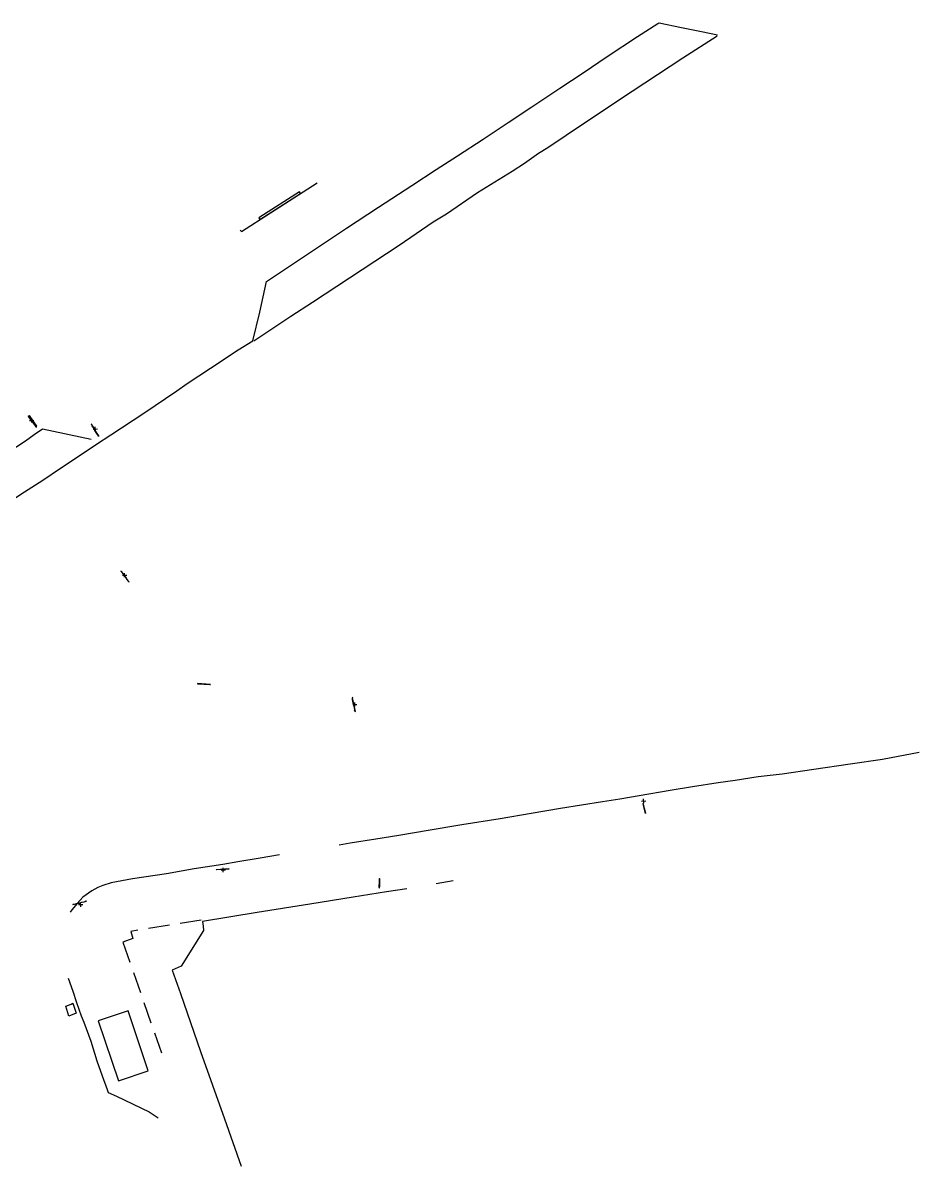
# Model space of a CAD drawing. Header units: metres. Extents: x 82206 to 82418, y 1498209 to 1498422.
# Drawn here: x 82375.6 to 82417.6, y 1498213.5 to 1498267.1 of the extents above; entities that cross this region are included whole.
import ezdxf

# ---------------------------------------------------------------- set-up
doc = ezdxf.new("R2010")
doc.units = ezdxf.units.M
doc.linetypes.add('ter_10.000000_-5.000000', pattern=[1.5, 1, -0.5])
doc.layers.add('Diverse', color=7, linetype='Continuous')

msp = doc.modelspace()

# ---------------------------------------------------------------- linework, layer by layer
at = {"layer": 'Diverse', "color": 132, "true_color": 0x33cccc, "flags": 128}
for points, elevation in [([(82375.932, 1498248.431), (82376.132, 1498248.438)], 3.379), ([(82375.932, 1498248.431), (82376.132, 1498248.438)], 3.379), ([(82376.036, 1498248.335), (82376.028, 1498248.534)], 3.379), ([(82376.036, 1498248.335), (82376.028, 1498248.534)], 3.379), ([(82378.911, 1498248.034), (82379.111, 1498248.041)], 3.346), ([(82378.911, 1498248.034), (82379.111, 1498248.041)], 3.346), ([(82379.015, 1498247.937), (82379.008, 1498248.137)], 3.346), ([(82379.015, 1498247.937), (82379.008, 1498248.137)], 3.346), ([(82380.282, 1498241.182), (82380.482, 1498241.19)], 4.123), ([(82380.282, 1498241.182), (82380.482, 1498241.19)], 4.123), ([(82380.386, 1498241.086), (82380.378, 1498241.286)], 4.123), ([(82380.386, 1498241.086), (82380.378, 1498241.286)], 4.123), ([(82391.173, 1498235.026), (82391.166, 1498235.226)], 3.179), ([(82391.173, 1498235.026), (82391.166, 1498235.226)], 3.179), ([(82391.069, 1498235.122), (82391.269, 1498235.13)], 3.179), ([(82391.069, 1498235.122), (82391.269, 1498235.13)], 3.179), ([(82404.603, 1498230.599), (82404.803, 1498230.607)], 3.283), ([(82404.603, 1498230.599), (82404.803, 1498230.607)], 3.283), ([(82404.707, 1498230.503), (82404.699, 1498230.703)], 3.283), ([(82404.707, 1498230.503), (82404.699, 1498230.703)], 3.283), ([(82384.904, 1498227.369), (82385.104, 1498227.377)], 3.166), ([(82384.904, 1498227.369), (82385.104, 1498227.377)], 3.166), ([(82385.008, 1498227.273), (82385, 1498227.473)], 3.166), ([(82385.008, 1498227.273), (82385, 1498227.473)], 3.166), ([(82378.225, 1498225.749), (82378.425, 1498225.757)], 3.112), ([(82378.225, 1498225.749), (82378.425, 1498225.757)], 3.112), ([(82378.329, 1498225.653), (82378.321, 1498225.853)], 3.112), ([(82378.329, 1498225.653), (82378.321, 1498225.853)], 3.112)]:
    msp.add_lwpolyline(points, dxfattribs=dict(at, elevation=elevation))
at = {"layer": 'Diverse', "color": 253, "true_color": 0x999999}
for points in [[(82379.739, 1498247.758, 3.232), (82381.286, 1498248.782, 3.244), (82382.838, 1498249.824, 3.277), (82383.321, 1498250.165, 3.337), (82384.414, 1498250.879, 3.39), (82385.699, 1498251.74, 3.418), (82386.385, 1498252.17, 3.42), (82386.716, 1498253.515, 3.392), (82387.031, 1498254.94, 3.386), (82388.431, 1498255.877, 3.35), (82390.777, 1498257.44, 3.302), (82392.28, 1498258.437, 3.275), (82393.834, 1498259.448, 3.252), (82394.974, 1498260.196, 3.23), (82395.981, 1498260.84, 3.215), (82397.186, 1498261.624, 3.224), (82398.358, 1498262.398, 3.257), (82399.467, 1498263.137, 3.27), (82400.771, 1498264.009, 3.293), (82401.865, 1498264.724, 3.312), (82402.998, 1498265.496, 3.314), (82404.419, 1498266.429, 3.321), (82405.365, 1498267.043, 3.332), (82405.431, 1498267.066, 3.327), (82406.478, 1498266.855, 3.331), (82407.41, 1498266.655, 3.329), (82408.165, 1498266.505, 3.32)], [(82386.431, 1498252.166, 3.323), (82387.336, 1498252.766, 3.31), (82388.171, 1498253.315, 3.283), (82389.192, 1498253.974, 3.271), (82393.253, 1498256.656, 3.19), (82394.845, 1498257.737, 3.158), (82395.463, 1498258.114, 3.147), (82396.91, 1498259.11, 3.126), (82398.533, 1498260.124, 3.139), (82399.111, 1498260.495, 3.137), (82399.773, 1498260.965, 3.155), (82400.212, 1498261.232, 3.162), (82401.933, 1498262.375, 3.187), (82404.162, 1498263.87, 3.214), (82406.536, 1498265.425, 3.245), (82408.143, 1498266.458, 3.28)], [(82361.226, 1498235.597, 3.089), (82361.776, 1498235.955, 3.153), (82362.171, 1498236.209, 3.2), (82363.062, 1498236.814, 3.205), (82363.968, 1498237.388, 3.199), (82364.637, 1498237.849, 3.198), (82364.831, 1498238.641, 3.198), (82365.18, 1498240.009, 3.172), (82365.374, 1498240.665, 3.156), (82366.114, 1498241.168, 3.17), (82367.918, 1498242.363, 3.175), (82370.347, 1498243.987, 3.2), (82373.343, 1498245.925, 3.23), (82375.737, 1498247.483, 3.253), (82376.152, 1498247.774, 3.261), (82376.535, 1498248.036, 3.273), (82378.817, 1498247.559, 3.233)], [(82364.667, 1498237.828, 3.113), (82366.482, 1498239.012, 3.08), (82368.123, 1498240.089, 3.065), (82370.048, 1498241.354, 3.099), (82371.476, 1498242.312, 3.124), (82372.552, 1498243.004, 3.136), (82373.776, 1498243.829, 3.157), (82375.7, 1498245.086, 3.18), (82376.547, 1498245.642, 3.186), (82377.376, 1498246.196, 3.201), (82378.257, 1498246.776, 3.215), (82379.064, 1498247.323, 3.223), (82379.739, 1498247.758, 3.232)], [(82417.606, 1498232.87, 3.174), (82415.897, 1498232.548, 3.172), (82414.376, 1498232.328, 3.184), (82412.671, 1498232.081, 3.199), (82411.189, 1498231.861, 3.198), (82410.064, 1498231.73, 3.199), (82408.984, 1498231.567, 3.191), (82408.193, 1498231.454, 3.186), (82406.988, 1498231.272, 3.162), (82405.949, 1498231.1, 3.158), (82404.485, 1498230.852, 3.16), (82403.577, 1498230.691, 3.163), (82402.774, 1498230.564, 3.155), (82401.794, 1498230.406, 3.154), (82400.812, 1498230.248, 3.133), (82399.438, 1498230.019, 3.12), (82397.972, 1498229.768, 3.115), (82396.188, 1498229.482, 3.098), (82394.606, 1498229.223, 3.09), (82393.238, 1498228.985, 3.098), (82392.16, 1498228.812, 3.088), (82390.958, 1498228.621, 2.999), (82390.44, 1498228.542, 2.991)], [(82387.646, 1498228.078, 2.979), (82386.729, 1498227.921, 3.026), (82385.686, 1498227.756, 3.063), (82384.989, 1498227.636, 3.067), (82383.641, 1498227.42, 3.07), (82382.345, 1498227.198, 3.068), (82380.747, 1498226.954, 3.049), (82379.758, 1498226.764, 3.052), (82379.364, 1498226.648, 3.051), (82379.128, 1498226.546, 3.054), (82378.845, 1498226.401, 3.047), (82378.421, 1498226.098, 3.018), (82378.16, 1498225.805, 2.995), (82377.916, 1498225.506, 2.955), (82377.842, 1498225.395, 2.933)], [(82377.737, 1498222.299, 2.912), (82377.954, 1498221.697, 2.958), (82378.127, 1498221.16, 2.99), (82378.346, 1498220.542, 3.018), (82378.474, 1498220.234, 3.035), (82378.801, 1498219.343, 3.029), (82379.09, 1498218.432, 2.985), (82379.335, 1498217.731, 2.991), (82379.564, 1498217.084, 2.972), (82379.609, 1498216.953, 2.957), (82380.009, 1498216.773, 2.946), (82381.532, 1498216.039, 2.901), (82381.958, 1498215.765, 2.886)]]:
    msp.add_polyline3d(points, dxfattribs=at)
at = {"layer": 'Diverse', "color": 31, "true_color": 0xf4b45b}
for points in [[(82385.799, 1498257.352, 3.497), (82385.856, 1498257.287, 3.503), (82387.213, 1498258.161, 3.466), (82389.398, 1498259.568, 3.391)], [(82385.799, 1498257.352, 3.497), (82385.856, 1498257.287, 3.503), (82387.213, 1498258.161, 3.466), (82389.398, 1498259.568, 3.391)], [(82395.784, 1498226.856, 3.233), (82394.973, 1498226.72, 3.24)], [(82395.784, 1498226.856, 3.233), (82394.973, 1498226.72, 3.24)], [(82393.608, 1498226.49, 3.23), (82392.659, 1498226.347, 3.221), (82391.088, 1498226.099, 3.221), (82389.063, 1498225.776, 3.216), (82386.602, 1498225.375, 3.215), (82384.033, 1498224.953, 3.191), (82384.067, 1498224.733, 3.202), (82384.085, 1498224.535, 3.222)], [(82393.608, 1498226.49, 3.23), (82392.659, 1498226.347, 3.221), (82391.088, 1498226.099, 3.221), (82389.063, 1498225.776, 3.216), (82386.602, 1498225.375, 3.215), (82384.033, 1498224.953, 3.191), (82384.067, 1498224.733, 3.202), (82384.085, 1498224.535, 3.222)], [(82383.036, 1498222.861, 3.215), (82382.606, 1498222.684, 3.187), (82382.997, 1498221.585, 3.158), (82383.944, 1498218.86, 3.118), (82385.07, 1498215.71, 3.064), (82385.844, 1498213.495, 3.015)], [(82383.036, 1498222.861, 3.215), (82382.606, 1498222.684, 3.187), (82382.997, 1498221.585, 3.158), (82383.944, 1498218.86, 3.118), (82385.07, 1498215.71, 3.064), (82385.844, 1498213.495, 3.015)]]:
    msp.add_polyline3d(points, dxfattribs=at)
at = {"layer": 'Diverse', "color": 142, "true_color": 0x0093dd}
for points in [[(82388.625, 1498259.071, 3.658), (82388.571, 1498259.143, 3.717), (82386.719, 1498257.968, 3.732)], [(82388.625, 1498259.071, 3.658), (82388.571, 1498259.143, 3.717), (82386.719, 1498257.968, 3.732)], [(82386.722, 1498257.853, 3.659), (82388.625, 1498259.071, 3.658)], [(82386.722, 1498257.853, 3.659), (82388.625, 1498259.071, 3.658)], [(82386.719, 1498257.968, 3.732), (82386.673, 1498257.937, 3.732), (82386.722, 1498257.853, 3.659)], [(82386.719, 1498257.968, 3.732), (82386.673, 1498257.937, 3.732), (82386.722, 1498257.853, 3.659)]]:
    msp.add_polyline3d(points, dxfattribs=at)
at = {"layer": 'Diverse', "color": 132, "true_color": 0x33cccc}
for points in [[(82375.862, 1498248.626, 6.226), (82376.243, 1498248.121, 6.203), (82376.255, 1498248.103, 6.574), (82376.238, 1498248.13, 6.668), (82376.175, 1498248.227, 6.795), (82376.11, 1498248.327, 6.846), (82376.04, 1498248.407, 6.841), (82375.993, 1498248.494, 6.819), (82375.923, 1498248.565, 6.741), (82375.892, 1498248.621, 6.63), (82375.879, 1498248.65, 6.541), (82375.862, 1498248.626, 6.226)], [(82375.862, 1498248.626, 6.226), (82376.243, 1498248.121, 6.203), (82376.255, 1498248.103, 6.574), (82376.238, 1498248.13, 6.668), (82376.175, 1498248.227, 6.795), (82376.11, 1498248.327, 6.846), (82376.04, 1498248.407, 6.841), (82375.993, 1498248.494, 6.819), (82375.923, 1498248.565, 6.741), (82375.892, 1498248.621, 6.63), (82375.879, 1498248.65, 6.541), (82375.862, 1498248.626, 6.226)], [(82375.923, 1498248.66, 6.105), (82375.918, 1498248.662, 5.608), (82376.259, 1498248.174, 5.604), (82376.271, 1498248.163, 6.092), (82375.923, 1498248.66, 6.105)], [(82375.923, 1498248.66, 6.105), (82375.918, 1498248.662, 5.608), (82376.259, 1498248.174, 5.604), (82376.271, 1498248.163, 6.092), (82375.923, 1498248.66, 6.105)], [(82379.14, 1498247.719, 6.034), (82379.11, 1498247.78, 6.111), (82379.055, 1498247.871, 6.171), (82378.997, 1498247.965, 6.192), (82378.937, 1498248.068, 6.184), (82378.871, 1498248.185, 6.115), (82378.842, 1498248.244, 6.027), (82378.813, 1498248.267, 5.876), (82378.827, 1498248.26, 5.759), (82378.856, 1498248.23, 5.672), (82378.884, 1498248.173, 5.594), (82378.963, 1498248.036, 5.538), (82379.037, 1498247.908, 5.546), (82379.091, 1498247.819, 5.6), (82379.135, 1498247.763, 5.675), (82379.163, 1498247.721, 5.776), (82379.168, 1498247.69, 5.866), (82379.16, 1498247.694, 5.951), (82379.14, 1498247.719, 6.034)], [(82379.14, 1498247.719, 6.034), (82379.11, 1498247.78, 6.111), (82379.055, 1498247.871, 6.171), (82378.997, 1498247.965, 6.192), (82378.937, 1498248.068, 6.184), (82378.871, 1498248.185, 6.115), (82378.842, 1498248.244, 6.027), (82378.813, 1498248.267, 5.876), (82378.827, 1498248.26, 5.759), (82378.856, 1498248.23, 5.672), (82378.884, 1498248.173, 5.594), (82378.963, 1498248.036, 5.538), (82379.037, 1498247.908, 5.546), (82379.091, 1498247.819, 5.6), (82379.135, 1498247.763, 5.675), (82379.163, 1498247.721, 5.776), (82379.168, 1498247.69, 5.866), (82379.16, 1498247.694, 5.951), (82379.14, 1498247.719, 6.034)], [(82380.217, 1498241.371, 6.469), (82380.212, 1498241.378, 6.325), (82380.244, 1498241.336, 6.209), (82380.304, 1498241.247, 6.091), (82380.368, 1498241.166, 6.054), (82380.435, 1498241.076, 6.067), (82380.489, 1498240.985, 6.1), (82380.561, 1498240.896, 6.217), (82380.585, 1498240.872, 6.297), (82380.588, 1498240.86, 6.381), (82380.587, 1498240.867, 6.452), (82380.572, 1498240.895, 6.527), (82380.542, 1498240.925, 6.589), (82380.507, 1498240.985, 6.645), (82380.459, 1498241.056, 6.682), (82380.421, 1498241.112, 6.693), (82380.361, 1498241.197, 6.683), (82380.313, 1498241.253, 6.649), (82380.281, 1498241.295, 6.613), (82380.249, 1498241.338, 6.559), (82380.227, 1498241.366, 6.505), (82380.217, 1498241.371, 6.469)], [(82380.217, 1498241.371, 6.469), (82380.212, 1498241.378, 6.325), (82380.244, 1498241.336, 6.209), (82380.304, 1498241.247, 6.091), (82380.368, 1498241.166, 6.054), (82380.435, 1498241.076, 6.067), (82380.489, 1498240.985, 6.1), (82380.561, 1498240.896, 6.217), (82380.585, 1498240.872, 6.297), (82380.588, 1498240.86, 6.381), (82380.587, 1498240.867, 6.452), (82380.572, 1498240.895, 6.527), (82380.542, 1498240.925, 6.589), (82380.507, 1498240.985, 6.645), (82380.459, 1498241.056, 6.682), (82380.421, 1498241.112, 6.693), (82380.361, 1498241.197, 6.683), (82380.313, 1498241.253, 6.649), (82380.281, 1498241.295, 6.613), (82380.249, 1498241.338, 6.559), (82380.227, 1498241.366, 6.505), (82380.217, 1498241.371, 6.469)], [(82383.803, 1498236.099, 6.042), (82384.383, 1498236.062, 6.058), (82384.404, 1498236.062, 5.687), (82383.802, 1498236.104, 5.675), (82383.803, 1498236.099, 6.042)], [(82383.803, 1498236.099, 6.042), (82384.383, 1498236.062, 6.058), (82384.404, 1498236.062, 5.687), (82383.802, 1498236.104, 5.675), (82383.803, 1498236.099, 6.042)], [(82391.053, 1498235.445, 6.04), (82391.187, 1498234.791, 6.03), (82391.199, 1498234.789, 6.383), (82391.162, 1498234.824, 6.513), (82391.168, 1498234.889, 6.589), (82391.151, 1498234.954, 6.635), (82391.134, 1498235.044, 6.662), (82391.106, 1498235.107, 6.667), (82391.099, 1498235.206, 6.649), (82391.081, 1498235.287, 6.621), (82391.064, 1498235.361, 6.556), (82391.062, 1498235.416, 6.466), (82391.07, 1498235.449, 6.368), (82391.053, 1498235.445, 6.04)], [(82391.053, 1498235.445, 6.04), (82391.187, 1498234.791, 6.03), (82391.199, 1498234.789, 6.383), (82391.162, 1498234.824, 6.513), (82391.168, 1498234.889, 6.589), (82391.151, 1498234.954, 6.635), (82391.134, 1498235.044, 6.662), (82391.106, 1498235.107, 6.667), (82391.099, 1498235.206, 6.649), (82391.081, 1498235.287, 6.621), (82391.064, 1498235.361, 6.556), (82391.062, 1498235.416, 6.466), (82391.07, 1498235.449, 6.368), (82391.053, 1498235.445, 6.04)], [(82404.666, 1498230.498, 5.746), (82404.793, 1498230.033, 5.735), (82404.782, 1498230.025, 6.416), (82404.693, 1498230.397, 6.415), (82404.678, 1498230.486, 6.339), (82404.666, 1498230.498, 5.746)], [(82404.666, 1498230.498, 5.746), (82404.793, 1498230.033, 5.735), (82404.782, 1498230.025, 6.416), (82404.693, 1498230.397, 6.415), (82404.678, 1498230.486, 6.339), (82404.666, 1498230.498, 5.746)], [(82385.264, 1498227.43, 5.804), (82384.681, 1498227.384, 5.795), (82384.691, 1498227.396, 5.42), (82385.283, 1498227.427, 5.411), (82385.264, 1498227.43, 5.804)], [(82385.264, 1498227.43, 5.804), (82384.681, 1498227.384, 5.795), (82384.691, 1498227.396, 5.42), (82385.283, 1498227.427, 5.411), (82385.264, 1498227.43, 5.804)], [(82392.336, 1498226.936, 5.585), (82392.327, 1498226.97, 6.136), (82392.317, 1498226.942, 6.254), (82392.312, 1498226.857, 6.342), (82392.305, 1498226.754, 6.362), (82392.298, 1498226.664, 6.333), (82392.3, 1498226.59, 6.263), (82392.298, 1498226.559, 6.147), (82392.307, 1498226.539, 5.989), (82392.332, 1498226.52, 5.502), (82392.336, 1498226.632, 5.492), (82392.334, 1498226.635, 5.586), (82392.336, 1498226.936, 5.585)], [(82392.336, 1498226.936, 5.585), (82392.327, 1498226.97, 6.136), (82392.317, 1498226.942, 6.254), (82392.312, 1498226.857, 6.342), (82392.305, 1498226.754, 6.362), (82392.298, 1498226.664, 6.333), (82392.3, 1498226.59, 6.263), (82392.298, 1498226.559, 6.147), (82392.307, 1498226.539, 5.989), (82392.332, 1498226.52, 5.502), (82392.336, 1498226.632, 5.492), (82392.334, 1498226.635, 5.586), (82392.336, 1498226.936, 5.585)], [(82378.467, 1498225.862, 5.443), (82378.324, 1498225.833, 5.408), (82378.217, 1498225.813, 5.412), (82378.075, 1498225.774, 5.479), (82377.996, 1498225.75, 5.587), (82377.964, 1498225.748, 5.717), (82377.986, 1498225.763, 5.84), (82378.037, 1498225.777, 5.93), (82378.104, 1498225.78, 5.986), (82378.187, 1498225.824, 6.031), (82378.273, 1498225.811, 6.035), (82378.371, 1498225.862, 6.025), (82378.473, 1498225.878, 5.974), (82378.542, 1498225.894, 5.901), (82378.593, 1498225.905, 5.788), (82378.593, 1498225.912, 5.682), (82378.567, 1498225.904, 5.589), (82378.536, 1498225.894, 5.53), (82378.467, 1498225.862, 5.443)], [(82378.467, 1498225.862, 5.443), (82378.324, 1498225.833, 5.408), (82378.217, 1498225.813, 5.412), (82378.075, 1498225.774, 5.479), (82377.996, 1498225.75, 5.587), (82377.964, 1498225.748, 5.717), (82377.986, 1498225.763, 5.84), (82378.037, 1498225.777, 5.93), (82378.104, 1498225.78, 5.986), (82378.187, 1498225.824, 6.031), (82378.273, 1498225.811, 6.035), (82378.371, 1498225.862, 6.025), (82378.473, 1498225.878, 5.974), (82378.542, 1498225.894, 5.901), (82378.593, 1498225.905, 5.788), (82378.593, 1498225.912, 5.682), (82378.567, 1498225.904, 5.589), (82378.536, 1498225.894, 5.53), (82378.467, 1498225.862, 5.443)]]:
    msp.add_polyline3d(points, dxfattribs=at)
at = {"layer": 'Diverse', "color": 30, "linetype": 'ter_10.000000_-5.000000', "true_color": 0xeb8b1d}
msp.add_polyline3d([(82383.968, 1498225.02, 6.164), (82380.681, 1498224.494, 6.153), (82380.767, 1498224.156, 6.154), (82380.301, 1498223.991, 6.157), (82382.224, 1498218.489, 6.166)], dxfattribs=at)
msp.add_polyline3d([(82383.968, 1498225.02, 6.164), (82380.681, 1498224.494, 6.153), (82380.767, 1498224.156, 6.154), (82380.301, 1498223.991, 6.157), (82382.224, 1498218.489, 6.166)], dxfattribs=at)
at = {"layer": 'Diverse', "color": 40, "true_color": 0xe5b200}
msp.add_polyline3d([(82384.085, 1498224.535, 3.222), (82383.036, 1498222.861, 3.215)], dxfattribs=at)
msp.add_polyline3d([(82384.085, 1498224.535, 3.222), (82383.036, 1498222.861, 3.215)], dxfattribs=at)
at = {"layer": 'Diverse', "color": 1, "true_color": 0xff0000}
for points in [[(82377.624, 1498220.983, 2.97), (82377.877, 1498221.086, 2.978), (82377.961, 1498221.126, 2.977), (82378.123, 1498220.665, 2.974), (82377.776, 1498220.525, 2.968), (82377.624, 1498220.983, 2.97)], [(82377.624, 1498220.983, 2.97), (82377.877, 1498221.086, 2.978), (82377.961, 1498221.126, 2.977), (82378.123, 1498220.665, 2.974), (82377.776, 1498220.525, 2.968), (82377.624, 1498220.983, 2.97)], [(82379.15, 1498220.304, 3.122), (82380.092, 1498217.498, 3.063), (82381.49, 1498217.961, 3.081), (82380.548, 1498220.775, 3.136), (82379.15, 1498220.304, 3.122)], [(82379.15, 1498220.304, 3.122), (82380.092, 1498217.498, 3.063), (82381.49, 1498217.961, 3.081), (82380.548, 1498220.775, 3.136), (82379.15, 1498220.304, 3.122)]]:
    msp.add_polyline3d(points, dxfattribs=at)

doc.saveas('drawing.dxf')
